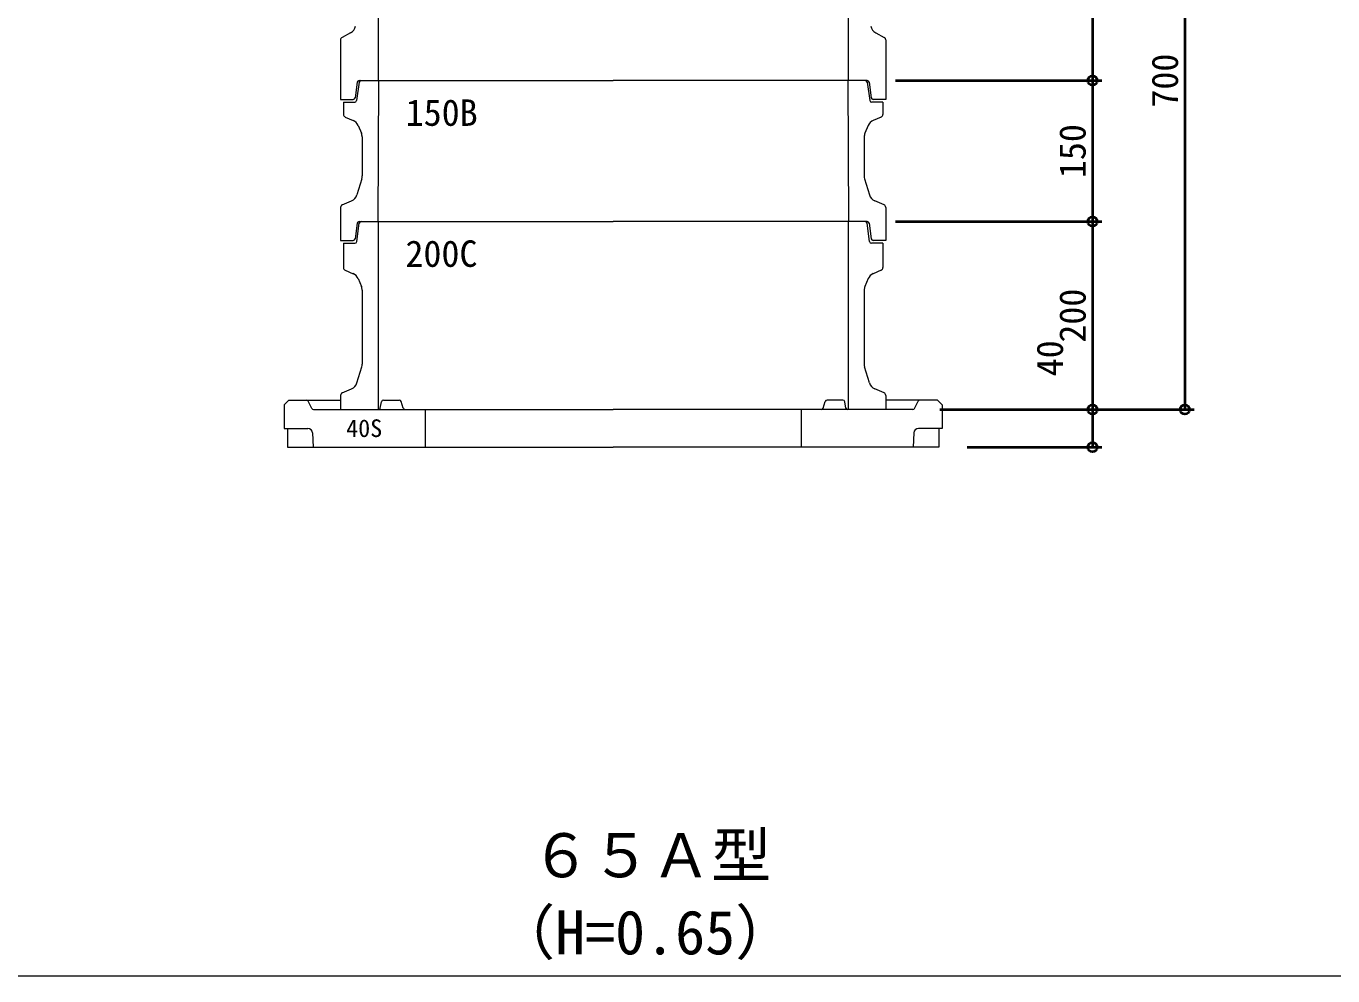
# Model space of a CAD drawing. Units: millimetres at full size, sheet at 1:20. Extents: x -4514 to 4514, y -3160 to 3160.
# Drawn here: x -2911 to -1521, y 1197 to 2208 of the extents above; entities that cross this region are included whole.
import ezdxf
from ezdxf.enums import TextEntityAlignment as Align

# ---------------------------------------------------------------- set-up
doc = ezdxf.new("R2010")
doc.units = ezdxf.units.MM
doc.header["$LTSCALE"] = 20
doc.header["$PDMODE"] = 32
doc.header["$PDSIZE"] = 10
for name, color, linetype, lineweight in [('0-7_TEMP01', 3, 'Continuous', 18), ('0-9_躯体', 7, 'Continuous', 9), ('0-E_寸法', 1, 'Continuous', 40)]:
    doc.layers.add(name, color=color, linetype=linetype, lineweight=lineweight)
doc.layers.add('0-F_注釈', color=1, linetype='Continuous')
doc.styles.add('ＭＳ ゴシック', font='')
doc.styles.get('ＭＳ ゴシック').set_extended_font_data('MS Gothic')

msp = doc.modelspace()

# ---------------------------------------------------------------- linework, layer by layer
at = {"layer": '0-7_TEMP01'}
msp.add_line((-4393.55, 1197.32), (1306.45, 1197.32), dxfattribs=at)
at = {"layer": '0-9_躯体'}
for p, q in [((-2536.75, 2349.64), (-2536.75, 2149.64)), ((-2036.75, 2349.64), (-2036.75, 2149.64)), ((-2566.1, 2200.33), (-2575.16, 2195.49)), ((-2007.4, 2200.33), (-1998.34, 2195.49)), ((-2576.75, 2192.85), (-2576.75, 2149.64)), ((-1996.74, 2192.85), (-1996.74, 2149.64)), ((-2576.75, 2149.64), (-2576.75, 2129.64)), ((-2558.99, 2147.92), (-2561.32, 2131.36)), ((-2556.99, 2147.92), (-2559.74, 2128.36)), ((-2557.01, 2149.64), (-2286.75, 2149.64)), ((-2536.49, 2149.64), (-2537, 1999.64)), ((-2016.49, 2149.64), (-2286.75, 2149.64)), ((-2037, 2149.64), (-2036.49, 1999.64)), ((-2016.51, 2147.92), (-2013.76, 2128.36)), ((-2014.51, 2147.92), (-2012.18, 2131.36)), ((-1996.74, 2149.64), (-1996.74, 2129.64)), ((-2576.75, 2129.64), (-2563.3, 2129.64)), ((-1996.74, 2129.64), (-2010.2, 2129.64)), ((-2573.74, 2126.64), (-2573.74, 2113.62)), ((-2573.74, 2126.64), (-2561.72, 2126.64)), ((-1999.75, 2126.64), (-2011.78, 2126.64)), ((-1999.75, 2126.64), (-1999.75, 2113.62)), ((-2571.93, 2110.86), (-2563.43, 2107.22)), ((-2558.17, 2101.96), (-2554.55, 2093.53)), ((-2015.33, 2101.96), (-2018.94, 2093.53)), ((-2001.57, 2110.86), (-2010.07, 2107.22)), ((-2553.75, 2089.59), (-2553.75, 2048.13)), ((-2019.75, 2089.59), (-2019.75, 2048.13)), ((-2554.18, 2045.22), (-2559.4, 2028.05)), ((-2019.32, 2045.22), (-2014.09, 2028.05)), ((-2574.95, 2017.43), (-2564.97, 2021.8)), ((-1998.55, 2017.43), (-2008.53, 2021.8)), ((-2576.75, 2014.68), (-2576.75, 1979.64)), ((-2558.99, 1997.92), (-2561.32, 1981.36)), ((-2559.52, 1978.39), (-2556.97, 1997.9)), ((-2557.01, 1999.64), (-2286.75, 1999.64)), ((-2536.74, 1999.64), (-2536.74, 1799.64)), ((-2016.49, 1999.64), (-2286.75, 1999.64)), ((-2036.74, 1999.64), (-2036.74, 1799.64)), ((-2013.97, 1978.39), (-2016.51, 1997.9)), ((-2014.51, 1997.92), (-2012.18, 1981.36)), ((-2576.75, 1979.64), (-2563.3, 1979.64)), ((-2573.74, 1976.64), (-2561.5, 1976.64)), ((-2573.74, 1976.64), (-2573.74, 1950.62)), ((-1999.74, 1976.64), (-2011.98, 1976.64)), ((-1999.74, 1976.64), (-1999.74, 1950.62)), ((-2571.93, 1947.87), (-2563.42, 1944.22)), ((-2001.56, 1947.87), (-2010.07, 1944.22)), ((-2558.16, 1938.97), (-2554.55, 1930.53)), ((-2015.32, 1938.97), (-2018.94, 1930.53)), ((-2553.74, 1926.59), (-2553.74, 1848.13)), ((-2019.74, 1926.59), (-2019.74, 1848.13)), ((-2559.4, 1828.05), (-2554.18, 1845.22)), ((-2014.08, 1828.05), (-2019.31, 1845.22)), ((-2574.95, 1817.43), (-2564.96, 1821.8)), ((-1998.54, 1817.43), (-2008.53, 1821.8)), ((-2636.74, 1804.64), (-2631.74, 1809.65)), ((-2631.74, 1809.65), (-2611.74, 1809.65)), ((-2611.74, 1809.65), (-2576.74, 1809.65)), ((-2607.29, 1800.75), (-2611.19, 1808.54)), ((-2576.74, 1814.68), (-2576.74, 1799.64)), ((-2534.42, 1801.25), (-2533.06, 1808.03)), ((-2531.1, 1809.65), (-2514.23, 1809.65)), ((-2510.17, 1801.07), (-2512.31, 1808.22)), ((-2063.32, 1801.07), (-2061.17, 1808.22)), ((-2042.38, 1809.65), (-2059.26, 1809.65)), ((-2039.07, 1801.25), (-2040.42, 1808.03)), ((-1996.74, 1814.68), (-1996.74, 1799.64)), ((-1961.74, 1809.65), (-1996.74, 1809.65)), ((-1966.19, 1800.75), (-1962.3, 1808.54)), ((-2636.74, 1804.64), (-2636.74, 1779.64)), ((-2605.51, 1799.64), (-2536.38, 1799.64)), ((-2576.74, 1799.64), (-2286.74, 1799.64)), ((-2508.26, 1799.64), (-2286.74, 1799.64)), ((-2486.74, 1799.64), (-2486.74, 1759.65)), ((-1996.74, 1799.64), (-2286.74, 1799.64)), ((-2065.23, 1799.64), (-2286.74, 1799.64)), ((-2086.74, 1799.64), (-2086.74, 1759.65)), ((-1967.98, 1799.64), (-2037.1, 1799.64)), ((-1936.74, 1804.64), (-1936.74, 1779.64)), ((-2636.74, 1779.64), (-2611.5, 1779.64)), ((-2633.3, 1779.64), (-2633.15, 1759.65)), ((-1936.74, 1779.64), (-1961.98, 1779.64)), ((-1940.18, 1779.64), (-1940.33, 1759.65)), ((-2606.5, 1774.9), (-2605.74, 1759.65)), ((-1966.98, 1774.9), (-1967.74, 1759.65)), ((-2633.15, 1759.65), (-2286.74, 1759.65)), ((-1940.33, 1759.65), (-2286.74, 1759.65))]:
    msp.add_line(p, q, dxfattribs=at)
for points in [[(-1996.74, 2014.68), (-1996.74, 1979.64), (-2010.2, 1979.64)], [(-1936.74, 1804.64), (-1941.74, 1809.65), (-1961.74, 1809.65)]]:
    msp.add_lwpolyline(points, dxfattribs=at)
for centre, radius, start, end in [((-2570.8, 2209.15), 10, 298.072, 350.538), ((-2002.69, 2209.15), 10, 189.462, 241.928), ((-2573.74, 2192.85), 3, 118.073, 180), ((-1999.75, 2192.85), 3, 0, 61.927), ((-2557.01, 2147.64), 2, 90, 172.001), ((-2555.01, 2147.64), 2, 90, 172.001), ((-2018.49, 2147.64), 2, 7.999, 90), ((-2016.49, 2147.64), 2, 7.999, 90), ((-2563.3, 2131.65), 2, 270, 352.001), ((-2561.72, 2128.65), 2, 270, 352.001), ((-2011.78, 2128.65), 2, 187.999, 270), ((-2010.2, 2131.65), 2, 187.999, 270), ((-2570.74, 2113.62), 3, 180, 246.801), ((-2002.75, 2113.62), 3, 293.199, 0), ((-2567.36, 2098.03), 10, 23.199, 66.801), ((-2006.13, 2098.03), 10, 113.199, 156.801), ((-2563.74, 2089.59), 10, 0, 23.199), ((-2009.74, 2089.59), 10, 156.801, 180), ((-2563.74, 2048.13), 10, 343.072, 0), ((-2009.74, 2048.13), 10, 180, 196.928), ((-2573.74, 2014.68), 3, 113.629, 180), ((-2568.97, 2030.96), 10, 293.629, 343.072), ((-2004.52, 2030.96), 10, 196.928, 246.371), ((-1999.75, 2014.68), 3, 0, 66.371), ((-2557.01, 1997.64), 2, 90, 172.001), ((-2554.98, 1997.64), 2, 90, 172.569), ((-2018.5, 1997.64), 2, 7.431, 90), ((-2016.49, 1997.64), 2, 7.999, 90), ((-2563.3, 1981.65), 2, 270, 352.001), ((-2561.5, 1978.65), 2, 270, 352.569), ((-2011.98, 1978.65), 2, 187.431, 270), ((-2010.2, 1981.65), 2, 187.999, 270), ((-2570.74, 1950.62), 3, 180, 246.801), ((-2002.74, 1950.62), 3, 293.199, 0), ((-2567.36, 1935.03), 10, 23.199, 66.801), ((-2006.12, 1935.03), 10, 113.199, 156.801), ((-2563.74, 1926.59), 10, 0, 23.199), ((-2009.74, 1926.59), 10, 156.801, 180), ((-2563.74, 1848.13), 10, 343.072, 0), ((-2009.74, 1848.13), 10, 180, 196.928), ((-2568.97, 1830.96), 10, 293.629, 343.072), ((-2004.52, 1830.96), 10, 196.928, 246.371), ((-2612.98, 1807.64), 2, 26.565, 90), ((-2573.74, 1814.68), 3, 113.629, 180), ((-2531.1, 1807.64), 2, 90, 168.691), ((-2514.23, 1807.64), 2, 16.7, 90), ((-2059.26, 1807.64), 2, 90, 163.3), ((-2042.38, 1807.64), 2, 11.309, 90), ((-1999.74, 1814.68), 3, 0, 66.371), ((-1960.51, 1807.64), 2, 90, 153.435), ((-2605.51, 1801.64), 2, 206.565, 270), ((-2536.38, 1801.64), 2, 270, 348.691), ((-2508.26, 1801.64), 2, 196.7, 270), ((-2065.23, 1801.64), 2, 270, 343.3), ((-2037.1, 1801.64), 2, 191.309, 270), ((-1967.98, 1801.64), 2, 270, 333.435), ((-2611.5, 1774.64), 5, 2.862, 90), ((-1961.98, 1774.64), 5, 90, 177.138)]:
    msp.add_arc(centre, radius, start, end, dxfattribs=at)
at = {"layer": '0-E_寸法'}
for p, q in [((-1678.6, 2499.64), (-1678.6, 1799.64)), ((-1776.9, 2349.64), (-1776.9, 2149.64)), ((-1986.49, 2149.64), (-1766.9, 2149.64)), ((-1986.49, 2149.64), (-1766.9, 2149.64)), ((-1776.9, 2149.64), (-1776.9, 1999.64)), ((-1986.49, 1999.64), (-1766.9, 1999.64)), ((-1986.49, 1999.64), (-1766.9, 1999.64)), ((-1776.9, 1999.64), (-1776.9, 1799.64)), ((-1939.22, 1799.64), (-1766.9, 1799.64)), ((-1937.98, 1799.64), (-1766.9, 1799.64)), ((-1937.98, 1799.64), (-1668.59, 1799.64)), ((-1776.9, 1799.64), (-1776.9, 1759.65)), ((-1910.33, 1759.65), (-1766.9, 1759.65))]:
    msp.add_line(p, q, dxfattribs=at)
for p in [(-1776.9, 2149.64), (-1776.9, 1999.64), (-1776.9, 1799.64), (-1678.6, 1799.64), (-1776.9, 1759.65)]:
    msp.add_point(p, dxfattribs=at)

# ---------------------------------------------------------------- texts
at = {"layer": '0-E_寸法', "style": 'ＭＳ ゴシック'}
for s, p in [('700', (-1677.38, 2120.84)), ('150', (-1775.68, 2045.84)), ('200', (-1775.68, 1870.84)), ('40', (-1799.77, 1835.03))]:
    msp.add_text(s, height=28.15, rotation=90, dxfattribs=at).set_placement(p, align=Align.BOTTOM_LEFT)
at = {"layer": '0-F_注釈', "style": 'ＭＳ ゴシック'}
for s, height, p in [('150B', 28.15, (-2507.44, 2093.02)), ('200C', 28.15, (-2507.69, 1943.02)), ('40S', 18.77, (-2570.73, 1764.81)), ('６５Ａ型', 46.92, (-2374.43, 1288.08)), ('（H=0.65）', 46.92, (-2412.5, 1206.09))]:
    msp.add_text(s, height=height, dxfattribs=at).set_placement(p, align=Align.BOTTOM_LEFT)

doc.saveas('drawing.dxf')
